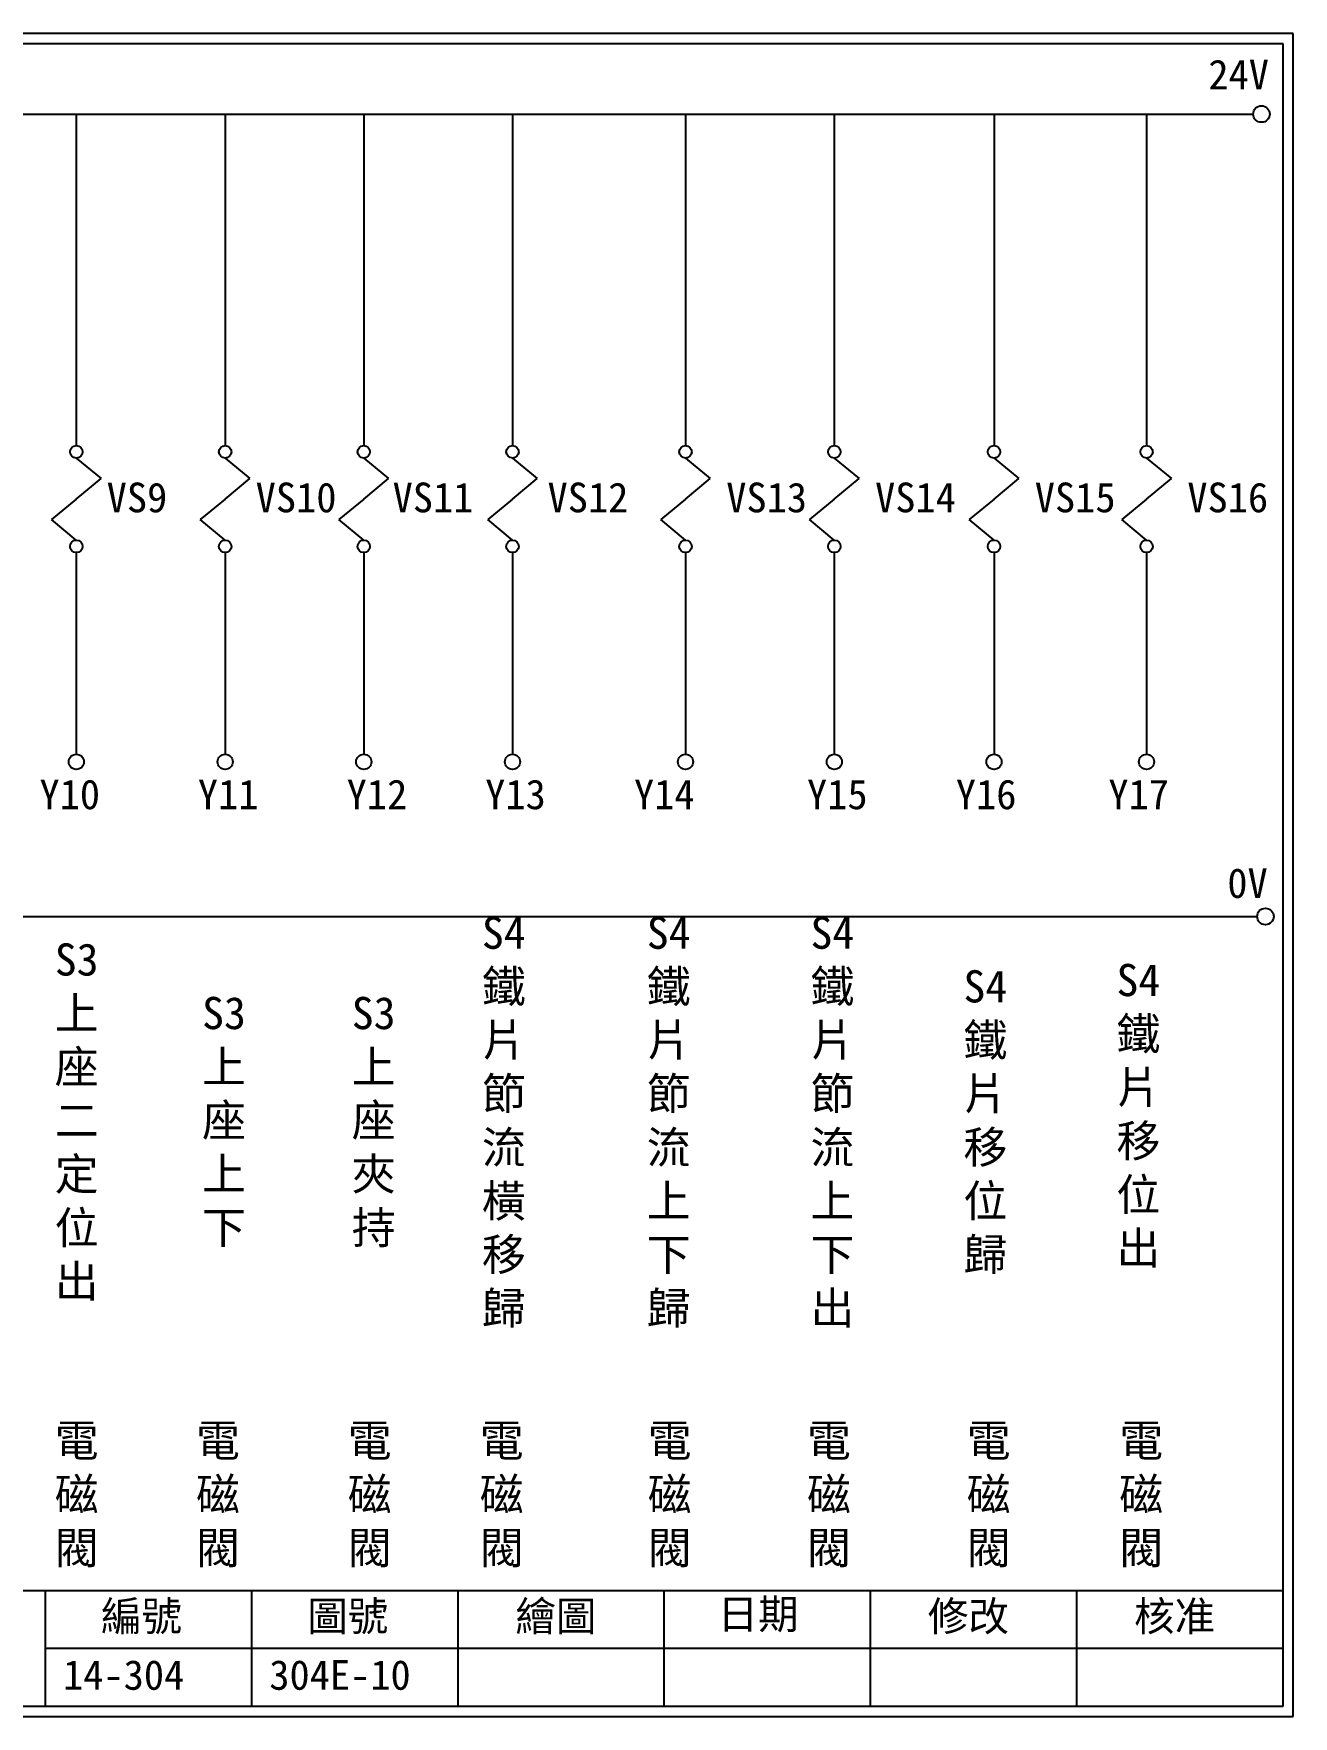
# Model space of a CAD drawing. Extents: x 926 to 1213, y 3 to 207.
# Drawn here: x 1060 to 1212.7, y 3 to 207 of the extents above; entities that cross this region are included whole.
import ezdxf

# ---------------------------------------------------------------- set-up
doc = ezdxf.new("R2010")
doc.units = 0
doc.layers.get('0').update_dxf_attribs({"linetype": 'CONTINUOUS'})
doc.layers.add('圖框層', color=7, linetype='CONTINUOUS')
doc.layers.add('標尺寸層', color=3, linetype='CONTINUOUS')
doc.styles.add('CNS', font='romanc.shx', dxfattribs={"bigfont": 'chineset.shx'})
doc.styles.add('STSL', font='kaiu.ttf')

msp = doc.modelspace()

# ---------------------------------------------------------------- linework, layer by layer
for centre in [(1208.88, 197.22), (1209.36, 99.96)]:
    msp.add_circle(centre, 1)
at = {"layer": '圖框層', "color": 7}
for p, q in [((1212.74, 206.97), (925.74, 206.97)), ((1212.74, 3), (1212.74, 206.97)), ((1211.49, 205.72), (926.99, 205.72)), ((1211.49, 4.25), (1211.49, 205.72)), ((926.99, 18.25), (1211.49, 18.25)), ((1061.49, 4.25), (1061.49, 18.25)), ((1086.49, 4.25), (1086.49, 18.25)), ((1111.49, 4.25), (1111.49, 18.25)), ((1136.49, 4.25), (1136.49, 18.25)), ((1161.49, 4.25), (1161.49, 18.25)), ((1186.49, 4.25), (1186.49, 18.25)), ((1061.49, 11.25), (1211.49, 11.25)), ((926.99, 4.25), (1211.49, 4.25)), ((925.74, 3), (1212.74, 3))]:
    msp.add_line(p, q, dxfattribs=at)
at = {"layer": '標尺寸層', "color": 7}
for p, q in [((930.28, 197.22), (1207.88, 197.22)), ((1065.22, 197.22), (1065.22, 157.03)), ((1083.26, 197.22), (1083.26, 157.03)), ((1100.06, 197.22), (1100.06, 157.03)), ((1118.09, 197.22), (1118.09, 157.03)), ((1139.06, 197.22), (1139.06, 157.03)), ((1157.1, 197.22), (1157.1, 157.03)), ((1176.46, 197.22), (1176.46, 157.03)), ((1194.95, 197.22), (1194.95, 157.03)), ((1065.22, 155.53), (1068.22, 153.04)), ((1083.26, 155.53), (1086.26, 153.04)), ((1100.06, 155.53), (1103.06, 153.04)), ((1118.09, 155.53), (1121.1, 153.04)), ((1139.06, 155.53), (1142.07, 153.04)), ((1157.1, 155.53), (1160.11, 153.04)), ((1176.46, 155.53), (1179.47, 153.04)), ((1194.95, 155.53), (1197.96, 153.04)), ((1065.22, 150.55), (1068.22, 153.04)), ((1083.26, 150.55), (1086.26, 153.04)), ((1100.06, 150.55), (1103.06, 153.04)), ((1118.09, 150.55), (1121.1, 153.04)), ((1139.06, 150.55), (1142.07, 153.04)), ((1157.1, 150.55), (1160.11, 153.04)), ((1176.46, 150.55), (1179.47, 153.04)), ((1194.95, 150.55), (1197.96, 153.04)), ((1065.22, 150.55), (1062.22, 148.06)), ((1083.26, 150.55), (1080.25, 148.06)), ((1100.06, 150.55), (1097.05, 148.06)), ((1118.09, 150.55), (1115.09, 148.06)), ((1139.06, 150.55), (1136.06, 148.06)), ((1157.1, 150.55), (1154.1, 148.06)), ((1176.46, 150.55), (1173.46, 148.06)), ((1194.95, 150.55), (1191.95, 148.06)), ((1065.22, 145.57), (1062.22, 148.06)), ((1083.26, 145.57), (1080.25, 148.06)), ((1100.06, 145.57), (1097.05, 148.06)), ((1118.09, 145.57), (1115.09, 148.06)), ((1139.06, 145.57), (1136.06, 148.06)), ((1157.1, 145.57), (1154.1, 148.06)), ((1176.46, 145.57), (1173.46, 148.06)), ((1194.95, 145.57), (1191.95, 148.06)), ((1065.22, 144.07), (1065.22, 119.62)), ((1083.26, 144.07), (1083.26, 119.62)), ((1100.06, 144.07), (1100.06, 119.62)), ((1118.09, 144.07), (1118.09, 119.62)), ((1139.06, 144.07), (1139.06, 119.62)), ((1157.1, 144.07), (1157.1, 119.62)), ((1176.46, 144.07), (1176.46, 119.62)), ((1194.95, 144.07), (1194.95, 119.62)), ((930.49, 99.96), (1208.36, 99.96))]:
    msp.add_line(p, q, dxfattribs=at)
for centre, radius in [((1065.22, 156.28), 0.751), ((1083.26, 156.28), 0.751), ((1100.06, 156.28), 0.751), ((1118.09, 156.28), 0.751), ((1139.06, 156.28), 0.751), ((1157.1, 156.28), 0.751), ((1176.46, 156.28), 0.751), ((1194.95, 156.28), 0.751), ((1065.22, 144.82), 0.751), ((1083.26, 144.82), 0.751), ((1100.06, 144.82), 0.751), ((1118.09, 144.82), 0.751), ((1139.06, 144.82), 0.751), ((1157.1, 144.82), 0.751), ((1176.46, 144.82), 0.751), ((1194.95, 144.82), 0.751), ((1065.22, 118.7), 0.92), ((1083.26, 118.7), 0.92), ((1100.06, 118.7), 0.92), ((1118.09, 118.7), 0.92), ((1139.06, 118.7), 0.92), ((1157.1, 118.7), 0.92), ((1176.46, 118.7), 0.92), ((1194.95, 118.7), 0.92)]:
    msp.add_circle(centre, radius, dxfattribs=at)

# ---------------------------------------------------------------- texts
at = {"layer": '圖框層', "color": 4, "style": 'STSL'}
for s, p in [('24V', (1202.44, 200.22)), ('VS9', (1068.9, 148.95)), ('VS10', (1086.96, 148.95)), ('VS11', (1103.56, 148.95)), ('VS12', (1122.34, 148.95)), ('VS13', (1144, 148.95)), ('VS14', (1162.04, 148.95)), ('VS15', (1181.4, 148.95)), ('VS16', (1199.89, 148.95)), ('Y10', (1060.75, 112.96)), ('Y11', (1079.95, 112.96)), ('Y12', (1097.99, 112.96)), ('Y13', (1114.78, 112.96)), ('Y14', (1132.82, 112.96)), ('Y15', (1153.79, 112.96)), ('Y16', (1171.83, 112.96)), ('Y17', (1190.32, 112.96)), ('0V', (1204.74, 102.2)), ('編號', (1068.21, 13.34)), ('圖號', (1093.21, 13.34)), ('繪圖', (1118.44, 13.34)), ('日期', (1142.96, 13.59)), ('修改', (1168.44, 13.34)), ('核准', (1193.44, 13.34)), ('14-304', (1063.61, 6.22)), ('304E-10', (1088.61, 6.22))]:
    msp.add_text(s, height=3.6, dxfattribs=at).set_placement(p)
at = {"layer": '標尺寸層', "color": 7, "char_height": 3.9, "attachment_point": 5, "style": 'CNS'}
for s, insert, width in [('{\\fDFKai-SB|b0|i0|c136|p65;S4鐵片節流橫移歸}', (1117.04, 75.03), 4.9608), ('{\\fDFKai-SB|b0|i0|c136|p65;S4鐵片節流上下歸}', (1137.02, 75.03), 4.9608), ('{\\fDFKai-SB|b0|i0|c136|p65;S4鐵片節流上下出}', (1156.87, 75.03), 4.9608), ('{\\fDFKai-SB|b0|i0|c136|p65;S3上座二定位出}', (1065.26, 75.03), 4.9608), ('{\\fDFKai-SB|b0|i0|c136|p65;S4鐵片移位出}', (1193.96, 75.79), 4.9608), ('{\\fDFKai-SB|b0|i0|c136|p65;S4鐵片移位歸}', (1175.41, 75.03), 4.9608), ('{\\fDFKai-SB|b0|i0|c136|p65;S3上座上下}', (1083.12, 75.04), 4.9608), ('{\\fDFKai-SB|b0|i0|c136|p65;S3上座夾持}', (1101.26, 75.03), 4.9608), ('{\\fDFKai-SB|b0|i0|c136|p65;電磁閥}', (1065.26, 29.71), 2.8481), ('{\\fDFKai-SB|b0|i0|c136|p65;電磁閥}', (1082.39, 29.71), 2.8481), ('{\\fDFKai-SB|b0|i0|c136|p65;電磁閥}', (1100.78, 29.71), 2.8481), ('{\\fDFKai-SB|b0|i0|c136|p65;電磁閥}', (1116.78, 29.71), 2.8481), ('{\\fDFKai-SB|b0|i0|c136|p65;電磁閥}', (1137.14, 29.71), 2.8481), ('{\\fDFKai-SB|b0|i0|c136|p65;電磁閥}', (1156.45, 29.71), 2.8481), ('{\\fDFKai-SB|b0|i0|c136|p65;電磁閥}', (1175.81, 29.71), 2.8481), ('{\\fDFKai-SB|b0|i0|c136|p65;電磁閥}', (1194.3, 29.71), 2.8481)]:
    msp.add_mtext(s, dxfattribs=dict(at, insert=insert, width=width))

doc.saveas('drawing.dxf')
